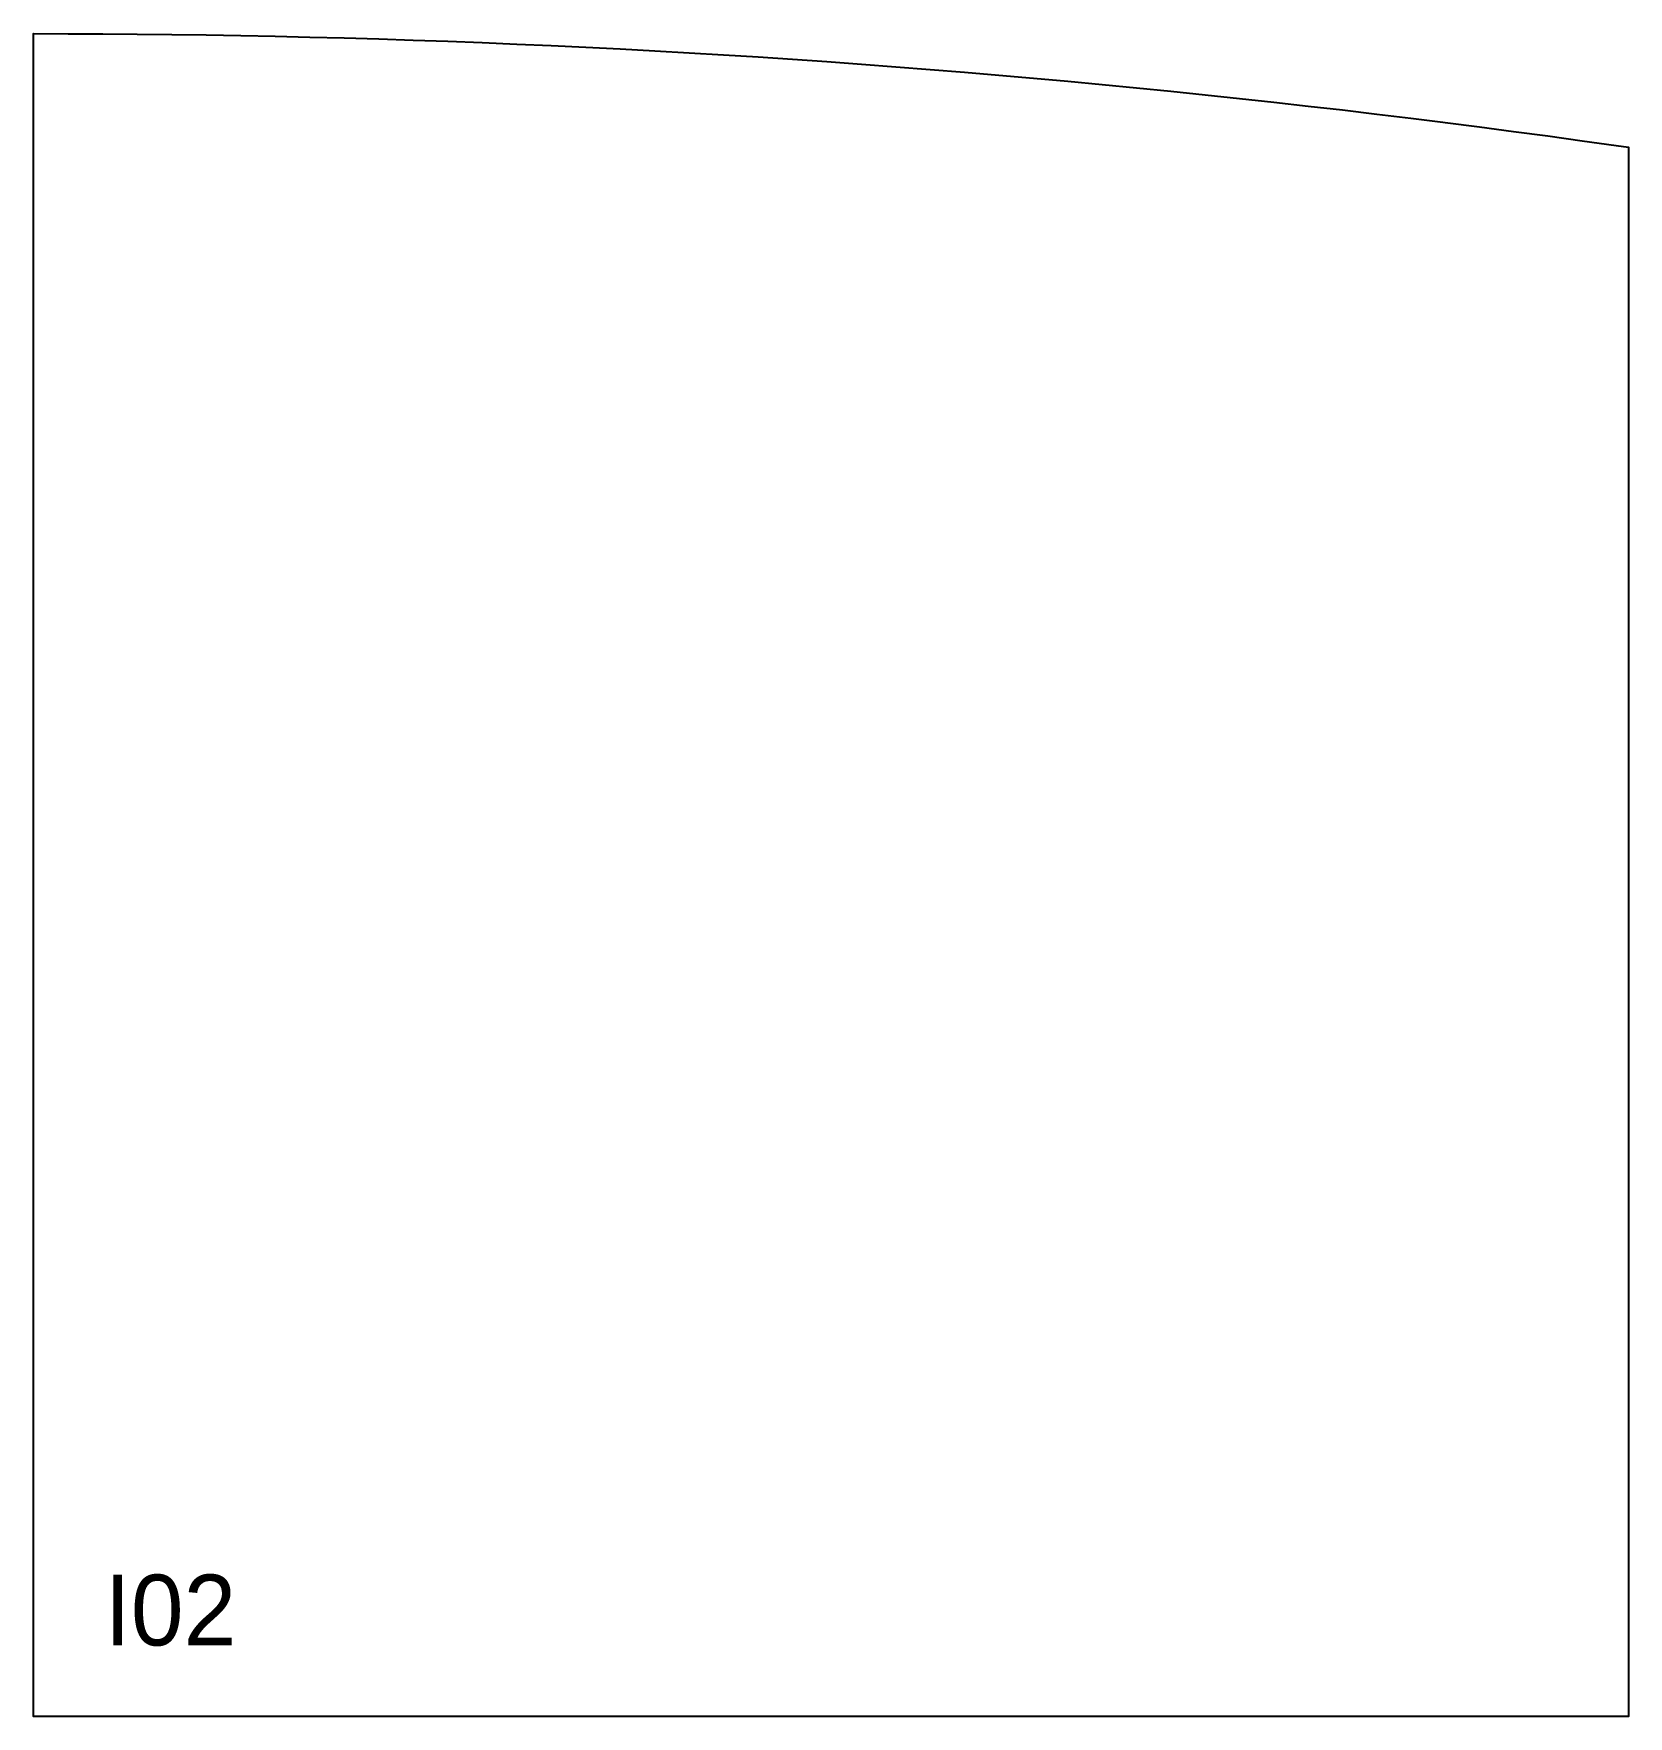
# Model space of a CAD drawing. Header units: millimetres. Extents: x 0 to 900, y 0 to 950.
import ezdxf

# ---------------------------------------------------------------- set-up
doc = ezdxf.new("R2010")
doc.units = ezdxf.units.MM
for name, color, linetype in [('CUT', 1, 'Continuous'), ('ID', 3, 'Continuous'), ('MERID', 40, 'Continuous')]:
    doc.layers.add(name, color=color, linetype=linetype)

msp = doc.modelspace()

# ---------------------------------------------------------------- linework, layer by layer
at = {"layer": 'CUT'}
msp.add_lwpolyline([(0, 900), (0, 950), (19.48, 949.97), (38.96, 949.88), (58.44, 949.73), (77.92, 949.52), (97.4, 949.25), (116.88, 948.92), (136.36, 948.54), (155.84, 948.09), (175.31, 947.58), (194.79, 947.01), (214.26, 946.38), (233.73, 945.7), (253.19, 944.95), (272.66, 944.14), (292.12, 943.28), (311.58, 942.35), (331.04, 941.37), (350.49, 940.32), (369.94, 939.21), (389.39, 938.05), (408.83, 936.83), (428.27, 935.54), (447.7, 934.2), (467.13, 932.79), (486.56, 931.33), (505.98, 929.81), (525.4, 928.23), (544.81, 926.59), (564.22, 924.88), (583.62, 923.12), (603.02, 921.3), (622.41, 919.42), (641.79, 917.48), (661.17, 915.49), (680.54, 913.43), (699.91, 911.31), (719.27, 909.13), (738.62, 906.9), (757.97, 904.6), (777.31, 902.25), (795.28, 900), (796.64, 899.83), (815.96, 897.36), (835.28, 894.82), (854.59, 892.23), (873.89, 889.58), (893.18, 886.87), (900, 885.89), (900, 0), (0, 0), (0, 900)], close=True, dxfattribs=at)
at = {"layer": 'MERID'}
for points in [[(0, 900), (0, 950)], [(0, 0), (0, 900)]]:
    msp.add_lwpolyline(points, dxfattribs=at)

# ---------------------------------------------------------------- texts
at = {"layer": 'ID'}
msp.add_text('I02', height=40, dxfattribs=at).set_placement((40, 40))

doc.saveas('drawing.dxf')
